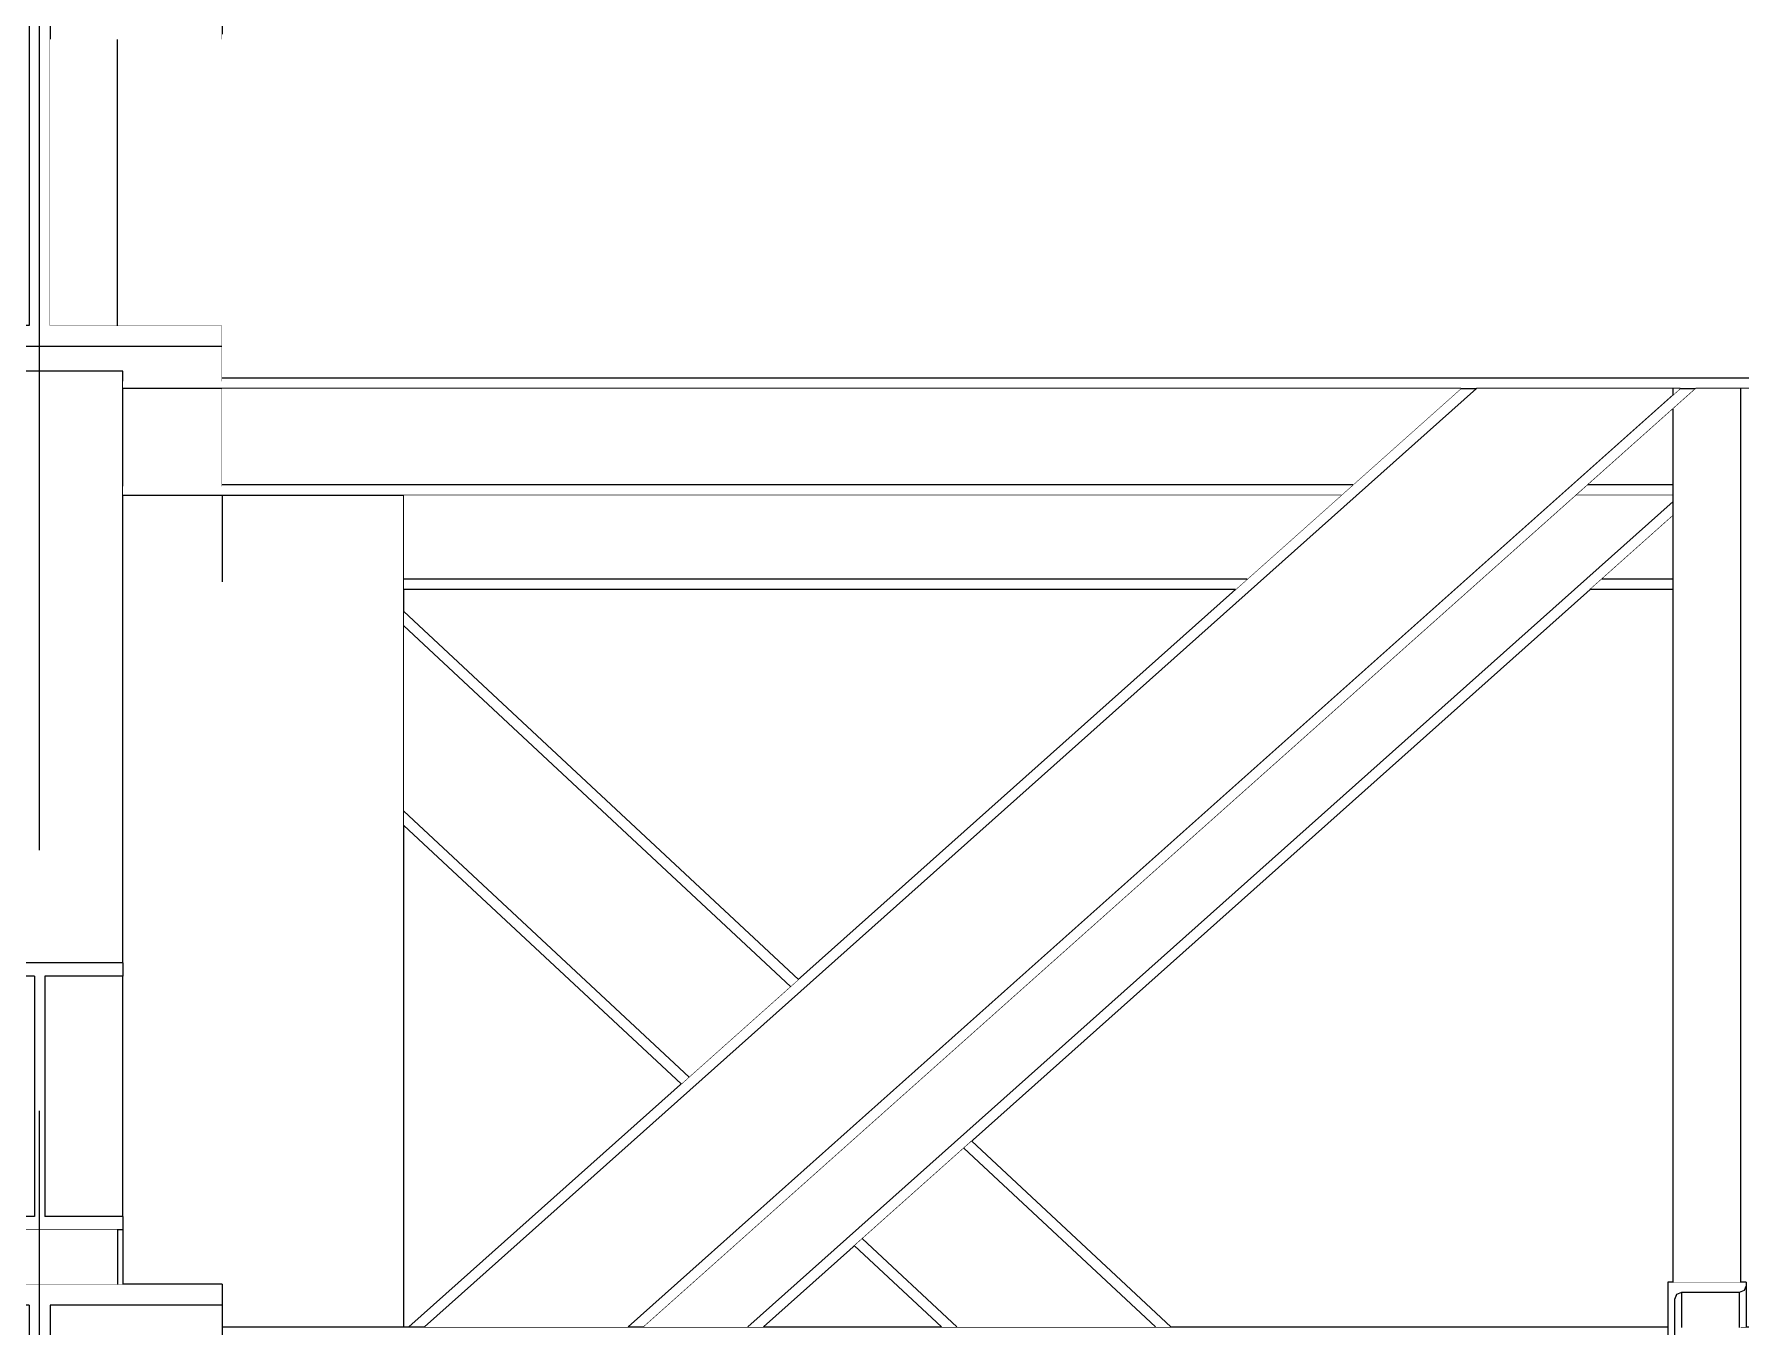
# Model space of a CAD drawing. Extents: x -3080 to 28500, y -1326 to 31609.
# Drawn here: x 15959.5 to 16123.2, y 28435.1 to 28559.1 of the extents above; entities that cross this region are included whole.
import ezdxf
from ezdxf.xclip import XClip

# ---------------------------------------------------------------- set-up
doc = ezdxf.new("R2010")
doc.units = 0
doc.header["$LTSCALE"] = 100
doc.header["$XCLIPFRAME"] = 2
doc.linetypes.add('188K-SM-07-F10-MECH-CR PIPE-Y2257103$0$X-S-FAB_SL ALL$0$COL-CEN-LIN', pattern=[3.25, 2.5, -0.25, 0.25, -0.25])
doc.linetypes.add('188K-SM-07-F10-MECH-CR PIPE-Y2257103$0$X-S-FAB_SL ALL$0$Wipeout_Contour', pattern=[1, 0, -1])
for name, color, linetype in [('0-xref', 8, 'Continuous'), ('188K-SM-07-F10-MECH-CR PIPE-Y2257103$0$X-S-FAB_SL ALL$0$ASP_1', 1, 'Continuous'), ('188K-SM-07-F10-MECH-CR PIPE-Y2257103$0$X-S-FAB_SL ALL$0$CCL', 15, '188K-SM-07-F10-MECH-CR PIPE-Y2257103$0$X-S-FAB_SL ALL$0$COL-CEN-LIN'), ('188K-SM-07-F10-MECH-CR PIPE-Y2257103$0$X-S-FAB_SL ALL$0$Hattch', 7, 'Continuous'), ('188K-SM-07-F10-MECH-CR PIPE-Y2257103$0$X-S-FAB_SL ALL$0$S-COL', 7, 'Continuous'), ('188K-SM-07-F10-MECH-CR PIPE-Y2257103$0$X-S-FAB_SL ALL$0$S-TRUSS', 7, 'Continuous')]:
    doc.layers.add(name, color=color, linetype=linetype)

# ---------------------------------------------------------------- blocks, each defined once
blk = doc.blocks.new('188K-SM-07-F10-MECH-CR PIPE-Y2257103$0$X-S-FAB_SL ALL$0$剖面元素_221_3', base_point=(23061.26, -8263.06))
at = {"color": 254, "linetype": '188K-SM-07-F10-MECH-CR PIPE-Y2257103$0$X-S-FAB_SL ALL$0$Wipeout_Contour', "lineweight": 0, "ltscale": 474171.862937}
blk.add_wipeout([(39029.31, -6128.49), (39029.31, -6129.27), (39029.31, -6154.69), (39038.81, -6154.69), (39038.81, -6158.78), (39056.26, -6158.78), (39056.26, -6079.02), (39038.81, -6079.02), (39038.81, -6087.3), (39029.31, -6087.3), (39029.31, -6122.75), (39029.31, -6123.53)], dxfattribs=at).dxf.layer = '188K-SM-07-F10-MECH-CR PIPE-Y2257103$0$X-S-FAB_SL ALL$0$Hattch'
at = {"layer": '188K-SM-07-F10-MECH-CR PIPE-Y2257103$0$X-S-FAB_SL ALL$0$S-COL', "color": 8, "lineweight": 0}
blk.add_line((39056.26, -6158.78), (39056.26, -6079.02), dxfattribs=at)
blk = doc.blocks.new('188K-SM-07-F10-MECH-CR PIPE-Y2257103$0$X-S-FAB_SL ALL$0$剖面元素_665_3', base_point=(23061.26, -8263.06))
at = {"layer": '188K-SM-07-F10-MECH-CR PIPE-Y2257103$0$X-S-FAB_SL ALL$0$S-TRUSS', "color": 3, "lineweight": 0}
for p, q in [((39038.81, -6029.71), (39003.81, -6029.71)), ((39020.31, -6062.73), (39003.81, -6062.73)), ((39038.81, -6062.73), (39022.31, -6062.73)), ((39038.81, -6154.69), (39003.81, -6154.69)), ((39020.31, -6187.71), (39003.81, -6187.71)), ((39038.81, -6187.71), (39022.31, -6187.71))]:
    blk.add_line(p, q, dxfattribs=at)
at = {"color": 254, "linetype": '188K-SM-07-F10-MECH-CR PIPE-Y2257103$0$X-S-FAB_SL ALL$0$Wipeout_Contour', "lineweight": 0, "ltscale": 157903.456889}
blk.add_wipeout([(39020.31, -6031.71), (39003.81, -6031.71), (39003.81, -6035.28), (39020.31, -6035.28)], dxfattribs=at).dxf.layer = '188K-SM-07-F10-MECH-CR PIPE-Y2257103$0$X-S-FAB_SL ALL$0$Hattch'
at = {"color": 254, "linetype": '188K-SM-07-F10-MECH-CR PIPE-Y2257103$0$X-S-FAB_SL ALL$0$Wipeout_Contour', "lineweight": 0, "ltscale": 157976.58787}
blk.add_wipeout([(39022.31, -6031.71), (39022.31, -6035.28), (39038.81, -6035.28), (39038.81, -6031.71)], dxfattribs=at).dxf.layer = '188K-SM-07-F10-MECH-CR PIPE-Y2257103$0$X-S-FAB_SL ALL$0$Hattch'
at = {"color": 254, "linetype": '188K-SM-07-F10-MECH-CR PIPE-Y2257103$0$X-S-FAB_SL ALL$0$Wipeout_Contour', "lineweight": 0, "ltscale": 157914.136906}
blk.add_wipeout([(39003.81, -6068.78), (39003.81, -6078.15), (39013.31, -6078.15), (39013.31, -6068.78)], dxfattribs=at).dxf.layer = '188K-SM-07-F10-MECH-CR PIPE-Y2257103$0$X-S-FAB_SL ALL$0$Hattch'
at = {"color": 254, "linetype": '188K-SM-07-F10-MECH-CR PIPE-Y2257103$0$X-S-FAB_SL ALL$0$Wipeout_Contour', "lineweight": 0, "ltscale": 157920.108374}
blk.add_wipeout([(39003.81, -6079.02), (39003.81, -6087.3), (39013.31, -6087.3), (39013.31, -6079.02)], dxfattribs=at).dxf.layer = '188K-SM-07-F10-MECH-CR PIPE-Y2257103$0$X-S-FAB_SL ALL$0$Hattch'
at = {"color": 254, "linetype": '188K-SM-07-F10-MECH-CR PIPE-Y2257103$0$X-S-FAB_SL ALL$0$Wipeout_Contour', "lineweight": 0, "ltscale": 158020.891076}
blk.add_wipeout([(39038.81, -6079.02), (39029.31, -6079.02), (39029.31, -6087.3), (39038.81, -6087.3)], dxfattribs=at).dxf.layer = '188K-SM-07-F10-MECH-CR PIPE-Y2257103$0$X-S-FAB_SL ALL$0$Hattch'
at = {"color": 254, "linetype": '188K-SM-07-F10-MECH-CR PIPE-Y2257103$0$X-S-FAB_SL ALL$0$Wipeout_Contour', "lineweight": 0, "ltscale": 157980.637068}
blk.add_wipeout([(39003.81, -6156.69), (39003.81, -6160.26), (39020.31, -6160.26), (39020.31, -6156.69)], dxfattribs=at).dxf.layer = '188K-SM-07-F10-MECH-CR PIPE-Y2257103$0$X-S-FAB_SL ALL$0$Hattch'
at = {"color": 254, "linetype": '188K-SM-07-F10-MECH-CR PIPE-Y2257103$0$X-S-FAB_SL ALL$0$Wipeout_Contour', "lineweight": 0, "ltscale": 158053.73234}
blk.add_wipeout([(39022.31, -6156.69), (39022.31, -6160.26), (39038.81, -6160.26), (39038.81, -6156.69)], dxfattribs=at).dxf.layer = '188K-SM-07-F10-MECH-CR PIPE-Y2257103$0$X-S-FAB_SL ALL$0$Hattch'
at = {"color": 254, "linetype": '188K-SM-07-F10-MECH-CR PIPE-Y2257103$0$X-S-FAB_SL ALL$0$Wipeout_Contour', "lineweight": 0, "ltscale": 158042.192813}
blk.add_wipeout([(39038.81, -6193.78), (39003.81, -6193.78), (39003.81, -6203.12), (39038.81, -6203.12)], dxfattribs=at).dxf.layer = '188K-SM-07-F10-MECH-CR PIPE-Y2257103$0$X-S-FAB_SL ALL$0$Hattch'
at = {"color": 254, "linetype": '188K-SM-07-F10-MECH-CR PIPE-Y2257103$0$X-S-FAB_SL ALL$0$Wipeout_Contour', "lineweight": 0, "ltscale": 158048.282145}
blk.add_wipeout([(39003.81, -6204.02), (39003.81, -6212.28), (39038.81, -6212.28), (39038.81, -6204.02)], dxfattribs=at).dxf.layer = '188K-SM-07-F10-MECH-CR PIPE-Y2257103$0$X-S-FAB_SL ALL$0$Hattch'
at = {"layer": '188K-SM-07-F10-MECH-CR PIPE-Y2257103$0$X-S-FAB_SL ALL$0$S-TRUSS', "color": 3, "lineweight": 0}
for p, q in [((39003.81, -6029.71), (39003.81, -6031.71)), ((39038.81, -6029.71), (39038.81, -6031.71)), ((39020.31, -6031.71), (39003.81, -6031.71)), ((39020.31, -6031.71), (39020.31, -6062.73)), ((39022.31, -6031.71), (39022.31, -6062.73)), ((39038.81, -6031.71), (39022.31, -6031.71)), ((39003.81, -6154.69), (39003.81, -6156.69)), ((39038.81, -6154.69), (39038.81, -6156.69)), ((39020.31, -6156.69), (39003.81, -6156.69)), ((39020.31, -6156.69), (39020.31, -6187.71)), ((39022.31, -6156.69), (39022.31, -6187.71)), ((39038.81, -6156.69), (39022.31, -6156.69))]:
    blk.add_line(p, q, dxfattribs=at)
at = {"layer": '188K-SM-07-F10-MECH-CR PIPE-Y2257103$0$X-S-FAB_SL ALL$0$S-TRUSS', "color": 8, "lineweight": 0}
for p, q in [((39003.81, -6031.71), (39003.81, -6035.28)), ((39038.81, -6031.71), (39038.81, -6035.28)), ((39003.81, -6079.02), (39003.81, -6087.3)), ((39038.81, -6079.02), (39038.81, -6087.3)), ((39003.81, -6156.69), (39003.81, -6160.26)), ((39038.81, -6156.69), (39038.81, -6160.26)), ((39003.81, -6204.02), (39003.81, -6212.28)), ((39038.81, -6204.02), (39038.81, -6212.28))]:
    blk.add_line(p, q, dxfattribs=at)
at = {"color": 254, "linetype": '188K-SM-07-F10-MECH-CR PIPE-Y2257103$0$X-S-FAB_SL ALL$0$Wipeout_Contour', "lineweight": 0, "ltscale": 315921.324171}
blk.add_wipeout([(39003.81, -6064.73), (39003.81, -6068.07), (39013.31, -6068.07), (39013.31, -6067.12), (39029.31, -6067.12), (39029.31, -6068.07), (39038.81, -6068.07), (39038.81, -6064.73)], dxfattribs=at).dxf.layer = '188K-SM-07-F10-MECH-CR PIPE-Y2257103$0$X-S-FAB_SL ALL$0$Hattch'
at = {"color": 254, "linetype": '188K-SM-07-F10-MECH-CR PIPE-Y2257103$0$X-S-FAB_SL ALL$0$Wipeout_Contour', "lineweight": 0, "ltscale": 158037.754687}
blk.add_wipeout([(39038.81, -6189.71), (39003.81, -6189.71), (39003.81, -6193.05), (39038.81, -6193.05)], dxfattribs=at).dxf.layer = '188K-SM-07-F10-MECH-CR PIPE-Y2257103$0$X-S-FAB_SL ALL$0$Hattch'
at = {"layer": '188K-SM-07-F10-MECH-CR PIPE-Y2257103$0$X-S-FAB_SL ALL$0$S-TRUSS', "color": 3, "lineweight": 0}
for p, q in [((39003.81, -6062.73), (39003.81, -6064.73)), ((39038.81, -6062.73), (39038.81, -6064.73)), ((39038.81, -6064.73), (39003.81, -6064.73)), ((39003.81, -6187.71), (39003.81, -6189.71)), ((39038.81, -6187.71), (39038.81, -6189.71)), ((39038.81, -6189.71), (39003.81, -6189.71))]:
    blk.add_line(p, q, dxfattribs=at)
at = {"layer": '188K-SM-07-F10-MECH-CR PIPE-Y2257103$0$X-S-FAB_SL ALL$0$S-TRUSS', "color": 8, "lineweight": 0}
for p, q in [((39003.81, -6064.73), (39003.81, -6068.07)), ((39003.81, -6068.78), (39003.81, -6078.15)), ((39003.81, -6189.71), (39003.81, -6193.05)), ((39038.81, -6189.71), (39038.81, -6193.05)), ((39003.81, -6193.78), (39003.81, -6203.12)), ((39038.81, -6193.78), (39038.81, -6203.12))]:
    blk.add_line(p, q, dxfattribs=at)
at = {"color": 254, "linetype": '188K-SM-07-F10-MECH-CR PIPE-Y2257103$0$X-S-FAB_SL ALL$0$Wipeout_Contour', "lineweight": 0, "ltscale": 158014.923413}
blk.add_wipeout([(39038.81, -6068.78), (39029.31, -6068.78), (39029.31, -6078.15), (39038.81, -6078.15)], dxfattribs=at).dxf.layer = '188K-SM-07-F10-MECH-CR PIPE-Y2257103$0$X-S-FAB_SL ALL$0$Hattch'
at = {"layer": '188K-SM-07-F10-MECH-CR PIPE-Y2257103$0$X-S-FAB_SL ALL$0$S-TRUSS', "color": 8, "lineweight": 0}
for p, q in [((39038.81, -6064.73), (39038.81, -6068.07)), ((39038.81, -6068.78), (39038.81, -6078.15))]:
    blk.add_line(p, q, dxfattribs=at)
blk = doc.blocks.new('188K-SM-07-F10-MECH-CR PIPE-Y2257103$0$X-S-FAB_SL ALL$0$剖面元素_666_3', base_point=(23061.26, -8263.06))
at = {"color": 254, "linetype": '188K-SM-07-F10-MECH-CR PIPE-Y2257103$0$X-S-FAB_SL ALL$0$Wipeout_Contour', "lineweight": 0, "ltscale": 157989.326864}
blk.add_wipeout([(39029.31, -6103.41), (39013.31, -6103.41), (39013.31, -6123.86), (39029.31, -6123.86)], dxfattribs=at).dxf.layer = '188K-SM-07-F10-MECH-CR PIPE-Y2257103$0$X-S-FAB_SL ALL$0$Hattch'
at = {"color": 254, "linetype": '188K-SM-07-F10-MECH-CR PIPE-Y2257103$0$X-S-FAB_SL ALL$0$Wipeout_Contour', "lineweight": 0, "ltscale": 157986.817821}
blk.add_wipeout([(39013.31, -6148.18), (39020.81, -6148.18), (39020.81, -6125.14), (39013.31, -6125.14)], dxfattribs=at).dxf.layer = '188K-SM-07-F10-MECH-CR PIPE-Y2257103$0$X-S-FAB_SL ALL$0$Hattch'
at = {"color": 254, "linetype": '188K-SM-07-F10-MECH-CR PIPE-Y2257103$0$X-S-FAB_SL ALL$0$Wipeout_Contour', "lineweight": 0, "ltscale": 158020.405015}
blk.add_wipeout([(39021.81, -6148.18), (39029.31, -6148.18), (39029.31, -6125.14), (39021.81, -6125.14)], dxfattribs=at).dxf.layer = '188K-SM-07-F10-MECH-CR PIPE-Y2257103$0$X-S-FAB_SL ALL$0$Hattch'
at = {"color": 254, "linetype": '188K-SM-07-F10-MECH-CR PIPE-Y2257103$0$X-S-FAB_SL ALL$0$Wipeout_Contour', "lineweight": 0, "ltscale": 157982.573601}
blk.add_wipeout([(39013.31, -6149.46), (39013.31, -6154.69), (39013.81, -6154.69), (39013.81, -6149.46)], dxfattribs=at).dxf.layer = '188K-SM-07-F10-MECH-CR PIPE-Y2257103$0$X-S-FAB_SL ALL$0$Hattch'
at = {"color": 254, "linetype": '188K-SM-07-F10-MECH-CR PIPE-Y2257103$0$X-S-FAB_SL ALL$0$Wipeout_Contour', "lineweight": 0, "ltscale": 158043.817123}
blk.add_wipeout([(39029.31, -6149.46), (39028.81, -6149.46), (39028.81, -6154.69), (39029.31, -6154.69)], dxfattribs=at).dxf.layer = '188K-SM-07-F10-MECH-CR PIPE-Y2257103$0$X-S-FAB_SL ALL$0$Hattch'
at = {"layer": '188K-SM-07-F10-MECH-CR PIPE-Y2257103$0$X-S-FAB_SL ALL$0$S-TRUSS', "color": 3, "lineweight": 0}
for p, q in [((39013.31, -6123.86), (39013.31, -6125.14)), ((39029.31, -6123.86), (39013.31, -6123.86)), ((39029.31, -6123.86), (39029.31, -6125.14)), ((39020.81, -6125.14), (39013.31, -6125.14)), ((39020.81, -6125.14), (39020.81, -6148.18)), ((39021.81, -6125.14), (39021.81, -6148.18)), ((39029.31, -6125.14), (39021.81, -6125.14)), ((39013.31, -6148.18), (39013.31, -6149.46)), ((39020.81, -6148.18), (39013.31, -6148.18)), ((39029.31, -6149.46), (39013.31, -6149.46)), ((39029.31, -6148.18), (39021.81, -6148.18)), ((39029.31, -6148.18), (39029.31, -6149.46))]:
    blk.add_line(p, q, dxfattribs=at)
at = {"layer": '188K-SM-07-F10-MECH-CR PIPE-Y2257103$0$X-S-FAB_SL ALL$0$S-TRUSS', "color": 8, "lineweight": 0}
for p, q in [((39013.31, -6148.18), (39013.31, -6125.14)), ((39029.31, -6148.18), (39029.31, -6125.14)), ((39013.31, -6149.46), (39013.31, -6154.69)), ((39029.31, -6149.46), (39029.31, -6154.69))]:
    blk.add_line(p, q, dxfattribs=at)
at = {"color": 254, "linetype": '188K-SM-07-F10-MECH-CR PIPE-Y2257103$0$X-S-FAB_SL ALL$0$Wipeout_Contour', "lineweight": 0, "ltscale": 157971.810877}
blk.add_wipeout([(39013.31, -6103.41), (39029.31, -6103.41), (39029.31, -6067.12), (39013.31, -6067.12)], dxfattribs=at).dxf.layer = '188K-SM-07-F10-MECH-CR PIPE-Y2257103$0$X-S-FAB_SL ALL$0$Hattch'
at = {"layer": '188K-SM-07-F10-MECH-CR PIPE-Y2257103$0$X-S-FAB_SL ALL$0$S-TRUSS', "color": 8, "lineweight": 0}
for p, q in [((39029.31, -6067.12), (39013.31, -6067.12)), ((39013.31, -6103.41), (39013.31, -6067.12)), ((39029.31, -6103.41), (39029.31, -6067.12)), ((39013.31, -6123.86), (39013.31, -6103.41)), ((39029.31, -6123.86), (39029.31, -6103.41))]:
    blk.add_line(p, q, dxfattribs=at)
blk = doc.blocks.new('188K-SM-07-F10-MECH-CR PIPE-Y2257103$0$X-S-FAB_SL ALL$0$剖面元素_739_3', base_point=(23061.26, -8263.06))
at = {"layer": '188K-SM-07-F10-MECH-CR PIPE-Y2257103$0$X-S-FAB_SL ALL$0$S-TRUSS', "color": 8, "lineweight": 0}
for p, q in [((39038.81, -6158.78), (39056.74, -6158.78)), ((39058.24, -6158.78), (39077.77, -6158.78)), ((39079.27, -6158.78), (39177.51, -6158.78)), ((39184.51, -6158.78), (39697.51, -6158.78))]:
    blk.add_line(p, q, dxfattribs=at)
at = {"color": 254, "linetype": '188K-SM-07-F10-MECH-CR PIPE-Y2257103$0$X-S-FAB_SL ALL$0$Wipeout_Contour', "lineweight": 0, "ltscale": 957677.226471}
blk.add_wipeout([(39028.76, -6035.28), (39028.76, -6062.73), (39038.81, -6062.73), (39038.81, -6067.78), (39843.76, -6067.78), (39843.76, -6062.73), (39860.26, -6062.73), (39860.26, -6035.28), (39843.76, -6035.28), (39843.76, -6034.78), (39441.51, -6034.78), (39441.51, -6053.35), (39441.6, -6053.56), (39441.81, -6053.65), (39447.46, -6053.65), (39447.46, -6058.04), (39435.06, -6058.04), (39435.06, -6053.65), (39440.71, -6053.65), (39440.93, -6053.56), (39441.01, -6053.35), (39441.01, -6034.78), (39038.81, -6034.78), (39038.81, -6035.28)], dxfattribs=at).dxf.layer = '188K-SM-07-F10-MECH-CR PIPE-Y2257103$0$X-S-FAB_SL ALL$0$Hattch'
at = {"color": 254, "linetype": '188K-SM-07-F10-MECH-CR PIPE-Y2257103$0$X-S-FAB_SL ALL$0$Wipeout_Contour', "lineweight": 0, "ltscale": 319243.142209}
blk.add_wipeout([(39029.31, -6068.07), (39029.31, -6068.78), (39853.26, -6068.78), (39853.26, -6068.07), (39843.76, -6068.07), (39843.76, -6067.78), (39038.81, -6067.78), (39038.81, -6068.07)], dxfattribs=at).dxf.layer = '188K-SM-07-F10-MECH-CR PIPE-Y2257103$0$X-S-FAB_SL ALL$0$Hattch'
at = {"layer": '188K-SM-07-F10-MECH-CR PIPE-Y2257103$0$X-S-FAB_SL ALL$0$S-TRUSS', "color": 8, "lineweight": 0}
for p, q in [((39157.65, -6068.78), (39029.31, -6068.78)), ((39843.76, -6067.78), (39038.81, -6067.78)), ((39178.68, -6068.78), (39159.15, -6068.78)), ((39717.34, -6068.78), (39180.19, -6068.78))]:
    blk.add_line(p, q, dxfattribs=at)
blk = doc.blocks.new('188K-SM-07-F10-MECH-CR PIPE-Y2257103$0$X-S-FAB_SL ALL$0$剖面元素_741_3', base_point=(23061.26, -8263.06))
at = {"color": 254, "linetype": '188K-SM-07-F10-MECH-CR PIPE-Y2257103$0$X-S-FAB_SL ALL$0$Wipeout_Contour', "lineweight": 0, "ltscale": 158331.927634}
blk.add_wipeout([(39157.65, -6068.78), (39056.74, -6158.78), (39058.24, -6158.78), (39159.15, -6068.78)], dxfattribs=at).dxf.layer = '188K-SM-07-F10-MECH-CR PIPE-Y2257103$0$X-S-FAB_SL ALL$0$Hattch'
at = {"color": 254, "linetype": '188K-SM-07-F10-MECH-CR PIPE-Y2257103$0$X-S-FAB_SL ALL$0$Wipeout_Contour', "lineweight": 0, "ltscale": 158415.052085}
blk.add_wipeout([(39178.68, -6068.78), (39077.77, -6158.78), (39079.27, -6158.78), (39180.19, -6068.78)], dxfattribs=at).dxf.layer = '188K-SM-07-F10-MECH-CR PIPE-Y2257103$0$X-S-FAB_SL ALL$0$Hattch'
at = {"color": 254, "linetype": '188K-SM-07-F10-MECH-CR PIPE-Y2257103$0$X-S-FAB_SL ALL$0$Wipeout_Contour', "lineweight": 0, "ltscale": 198017.607161}
blk.add_wipeout([(39058.24, -6158.78), (39077.77, -6158.78), (39178.01, -6069.38), (39178.01, -6068.78), (39159.15, -6068.78)], dxfattribs=at).dxf.layer = '188K-SM-07-F10-MECH-CR PIPE-Y2257103$0$X-S-FAB_SL ALL$0$Hattch'
at = {"layer": '188K-SM-07-F10-MECH-CR PIPE-Y2257103$0$X-S-FAB_SL ALL$0$S-TRUSS', "color": 8, "lineweight": 0}
for p, q in [((39056.74, -6158.78), (39157.65, -6068.78)), ((39058.24, -6158.78), (39159.15, -6068.78)), ((39077.77, -6158.78), (39178.68, -6068.78)), ((39079.27, -6158.78), (39180.19, -6068.78)), ((39157.65, -6068.78), (39159.15, -6068.78)), ((39178.68, -6068.78), (39180.19, -6068.78)), ((39056.74, -6158.78), (39058.24, -6158.78)), ((39077.77, -6158.78), (39079.27, -6158.78))]:
    blk.add_line(p, q, dxfattribs=at)
blk = doc.blocks.new('188K-SM-07-F10-MECH-CR PIPE-Y2257103$0$X-S-FAB_SL ALL$0$剖面元素_742_3', base_point=(23061.26, -8263.06))
at = {"color": 254, "linetype": '188K-SM-07-F10-MECH-CR PIPE-Y2257103$0$X-S-FAB_SL ALL$0$Wipeout_Contour', "lineweight": 0, "ltscale": 158258.373877}
blk.add_wipeout([(39038.81, -6068.78), (39038.81, -6078.02), (39147.29, -6078.02), (39157.65, -6068.78)], dxfattribs=at).dxf.layer = '188K-SM-07-F10-MECH-CR PIPE-Y2257103$0$X-S-FAB_SL ALL$0$Hattch'
at = {"color": 254, "linetype": '188K-SM-07-F10-MECH-CR PIPE-Y2257103$0$X-S-FAB_SL ALL$0$Wipeout_Contour', "lineweight": 0, "ltscale": 159624.612463}
blk.add_wipeout([(39184.51, -6068.78), (39184.51, -6078.02), (39698.01, -6078.02), (39698.01, -6068.78)], dxfattribs=at).dxf.layer = '188K-SM-07-F10-MECH-CR PIPE-Y2257103$0$X-S-FAB_SL ALL$0$Hattch'
at = {"color": 254, "linetype": '188K-SM-07-F10-MECH-CR PIPE-Y2257103$0$X-S-FAB_SL ALL$0$Wipeout_Contour', "lineweight": 0, "ltscale": 118930.407734}
blk.add_wipeout([(39178.01, -6070.72), (39169.83, -6078.02), (39178.01, -6078.02)], dxfattribs=at).dxf.layer = '188K-SM-07-F10-MECH-CR PIPE-Y2257103$0$X-S-FAB_SL ALL$0$Hattch'
at = {"color": 254, "linetype": '188K-SM-07-F10-MECH-CR PIPE-Y2257103$0$X-S-FAB_SL ALL$0$Wipeout_Contour', "lineweight": 0, "ltscale": 237250.324734}
blk.add_wipeout([(39029.31, -6079.02), (39146.17, -6079.02), (39147.29, -6078.02), (39038.81, -6078.02), (39038.81, -6078.15), (39029.31, -6078.15)], dxfattribs=at).dxf.layer = '188K-SM-07-F10-MECH-CR PIPE-Y2257103$0$X-S-FAB_SL ALL$0$Hattch'
at = {"color": 254, "linetype": '188K-SM-07-F10-MECH-CR PIPE-Y2257103$0$X-S-FAB_SL ALL$0$Wipeout_Contour', "lineweight": 0, "ltscale": 158569.611557}
blk.add_wipeout([(39168.71, -6079.02), (39178.01, -6079.02), (39178.01, -6078.02), (39169.83, -6078.02)], dxfattribs=at).dxf.layer = '188K-SM-07-F10-MECH-CR PIPE-Y2257103$0$X-S-FAB_SL ALL$0$Hattch'
at = {"color": 254, "linetype": '188K-SM-07-F10-MECH-CR PIPE-Y2257103$0$X-S-FAB_SL ALL$0$Wipeout_Contour', "lineweight": 0, "ltscale": 159627.729374}
blk.add_wipeout([(39698.01, -6078.02), (39184.51, -6078.02), (39184.51, -6079.02), (39698.01, -6079.02)], dxfattribs=at).dxf.layer = '188K-SM-07-F10-MECH-CR PIPE-Y2257103$0$X-S-FAB_SL ALL$0$Hattch'
at = {"layer": '188K-SM-07-F10-MECH-CR PIPE-Y2257103$0$X-S-FAB_SL ALL$0$S-TRUSS', "color": 8, "lineweight": 0}
for p, q in [((39146.17, -6079.02), (39029.31, -6079.02)), ((39147.29, -6078.02), (39038.81, -6078.02)), ((39178.01, -6079.02), (39168.71, -6079.02)), ((39178.01, -6078.02), (39169.83, -6078.02))]:
    blk.add_line(p, q, dxfattribs=at)
blk = doc.blocks.new('188K-SM-07-F10-MECH-CR PIPE-Y2257103$0$X-S-FAB_SL ALL$0$剖面元素_744_3', base_point=(23061.26, -8263.06))
at = {"color": 254, "linetype": '188K-SM-07-F10-MECH-CR PIPE-Y2257103$0$X-S-FAB_SL ALL$0$Wipeout_Contour', "lineweight": 0, "ltscale": 158438.436198}
blk.add_wipeout([(39178.01, -6079.62), (39089.25, -6158.78), (39090.75, -6158.78), (39178.01, -6080.96)], dxfattribs=at).dxf.layer = '188K-SM-07-F10-MECH-CR PIPE-Y2257103$0$X-S-FAB_SL ALL$0$Hattch'
at = {"color": 254, "linetype": '188K-SM-07-F10-MECH-CR PIPE-Y2257103$0$X-S-FAB_SL ALL$0$Wipeout_Contour', "lineweight": 0, "ltscale": 198063.87}
blk.add_wipeout([(39168.71, -6079.02), (39079.27, -6158.78), (39089.25, -6158.78), (39178.01, -6079.62), (39178.01, -6079.02)], dxfattribs=at).dxf.layer = '188K-SM-07-F10-MECH-CR PIPE-Y2257103$0$X-S-FAB_SL ALL$0$Hattch'
at = {"layer": '188K-SM-07-F10-MECH-CR PIPE-Y2257103$0$X-S-FAB_SL ALL$0$S-TRUSS', "color": 8, "lineweight": 0}
for p, q in [((39089.25, -6158.78), (39178.01, -6079.62)), ((39090.75, -6158.78), (39178.01, -6080.96))]:
    blk.add_line(p, q, dxfattribs=at)
blk = doc.blocks.new('188K-SM-07-F10-MECH-CR PIPE-Y2257103$0$X-S-FAB_SL ALL$0$剖面元素_745_3', base_point=(23061.26, -8263.06))
at = {"color": 254, "linetype": '188K-SM-07-F10-MECH-CR PIPE-Y2257103$0$X-S-FAB_SL ALL$0$Wipeout_Contour', "lineweight": 0, "ltscale": 157966.232014}
blk.add_wipeout([(39022.31, -6035.28), (39022.31, -6062.73), (39028.76, -6062.73), (39028.76, -6035.28)], dxfattribs=at).dxf.layer = '188K-SM-07-F10-MECH-CR PIPE-Y2257103$0$X-S-FAB_SL ALL$0$Hattch'
at = {"layer": '188K-SM-07-F10-MECH-CR PIPE-Y2257103$0$X-S-FAB_SL ALL$0$S-TRUSS', "color": 8, "lineweight": 0}
blk.add_line((39028.76, -6035.28), (39028.76, -6062.73), dxfattribs=at)
blk = doc.blocks.new('188K-SM-07-F10-MECH-CR PIPE-Y2257103$0$X-S-FAB_SL ALL$0$剖面元素_1505_3', base_point=(23061.26, -8263.06))
at = {"color": 254, "linetype": '188K-SM-07-F10-MECH-CR PIPE-Y2257103$0$X-S-FAB_SL ALL$0$Wipeout_Contour', "lineweight": 0, "ltscale": 158637.867649}
blk.add_wipeout([(39178.35, -6155.68), (39178.35, -6159.03), (39178.81, -6158.84), (39178.81, -6155.49)], dxfattribs=at).dxf.layer = '188K-SM-07-F10-MECH-CR PIPE-Y2257103$0$X-S-FAB_SL ALL$0$Hattch'
at = {"color": 254, "linetype": '188K-SM-07-F10-MECH-CR PIPE-Y2257103$0$X-S-FAB_SL ALL$0$Wipeout_Contour', "lineweight": 0, "ltscale": 158662.708892}
blk.add_wipeout([(39184.82, -6155.3), (39184.82, -6158.78), (39185.01, -6158.78), (39185.01, -6154.84)], dxfattribs=at).dxf.layer = '188K-SM-07-F10-MECH-CR PIPE-Y2257103$0$X-S-FAB_SL ALL$0$Hattch'
at = {"color": 254, "linetype": '188K-SM-07-F10-MECH-CR PIPE-Y2257103$0$X-S-FAB_SL ALL$0$Wipeout_Contour', "lineweight": 0, "ltscale": 158657.179289}
blk.add_wipeout([(39177.51, -6169.5), (39177.51, -6173.08), (39185.01, -6173.08), (39185.01, -6169.5)], dxfattribs=at).dxf.layer = '188K-SM-07-F10-MECH-CR PIPE-Y2257103$0$X-S-FAB_SL ALL$0$Hattch'
at = {"layer": '188K-SM-07-F10-MECH-CR PIPE-Y2257103$0$X-S-FAB_SL ALL$0$S-TRUSS', "color": 8, "lineweight": 0}
for p, q in [((39177.51, -6169.5), (39177.51, -6173.08)), ((39185.01, -6169.5), (39185.01, -6173.08))]:
    blk.add_line(p, q, dxfattribs=at)
at = {"layer": '188K-SM-07-F10-MECH-CR PIPE-Y2257103$0$X-S-FAB_SL ALL$0$S-TRUSS', "color": 2, "lineweight": 0}
blk.add_line((39185.01, -6169.5), (39177.51, -6169.5), dxfattribs=at)
at = {"layer": '188K-SM-07-F10-MECH-CR PIPE-Y2257103$0$X-S-FAB_SL ALL$0$S-TRUSS', "color": 2, "lineweight": 0, "flags": 128}
for points in [[(39178.35, -6168.31), (39178.81, -6168.5), (39184.36, -6168.5), (39184.82, -6168.69)], [(39184.82, -6168.69), (39185.01, -6169.15), (39185.01, -6169.5)]]:
    blk.add_lwpolyline(points, dxfattribs=at)
at = {"color": 254, "linetype": '188K-SM-07-F10-MECH-CR PIPE-Y2257103$0$X-S-FAB_SL ALL$0$Wipeout_Contour', "lineweight": 0, "ltscale": 158636.785363}
blk.add_wipeout([(39178.35, -6155.68), (39178.16, -6156.14), (39178.16, -6159.49), (39178.35, -6159.03)], dxfattribs=at).dxf.layer = '188K-SM-07-F10-MECH-CR PIPE-Y2257103$0$X-S-FAB_SL ALL$0$Hattch'
at = {"color": 254, "linetype": '188K-SM-07-F10-MECH-CR PIPE-Y2257103$0$X-S-FAB_SL ALL$0$Wipeout_Contour', "lineweight": 0, "ltscale": 198327.3362}
blk.add_wipeout([(39184.82, -6155.3), (39184.36, -6155.49), (39184.36, -6158.84), (39184.51, -6158.78), (39184.82, -6158.78)], dxfattribs=at).dxf.layer = '188K-SM-07-F10-MECH-CR PIPE-Y2257103$0$X-S-FAB_SL ALL$0$Hattch'
at = {"layer": '188K-SM-07-F10-MECH-CR PIPE-Y2257103$0$X-S-FAB_SL ALL$0$S-TRUSS', "color": 2, "lineweight": 0}
for p, q in [((39177.51, -6154.49), (39177.51, -6169.5)), ((39185.01, -6154.49), (39177.51, -6154.49))]:
    blk.add_line(p, q, dxfattribs=at)
at = {"color": 254, "linetype": '188K-SM-07-F10-MECH-CR PIPE-Y2257103$0$X-S-FAB_SL ALL$0$Wipeout_Contour', "lineweight": 0, "ltscale": 158649.682049}
blk.add_wipeout([(39178.81, -6155.49), (39178.81, -6158.84), (39184.36, -6158.84), (39184.36, -6155.49)], dxfattribs=at).dxf.layer = '188K-SM-07-F10-MECH-CR PIPE-Y2257103$0$X-S-FAB_SL ALL$0$Hattch'
at = {"layer": '188K-SM-07-F10-MECH-CR PIPE-Y2257103$0$X-S-FAB_SL ALL$0$S-TRUSS', "color": 8, "lineweight": 0}
for p, q in [((39178.81, -6155.49), (39178.81, -6158.84)), ((39184.36, -6155.49), (39184.36, -6158.84)), ((39185.01, -6154.84), (39185.01, -6158.78))]:
    blk.add_line(p, q, dxfattribs=at)
at = {"layer": '188K-SM-07-F10-MECH-CR PIPE-Y2257103$0$X-S-FAB_SL ALL$0$S-TRUSS', "color": 2, "lineweight": 0, "flags": 128}
for points in [[(39185.01, -6154.49), (39185.01, -6154.84), (39184.82, -6155.3)], [(39178.35, -6155.68), (39178.16, -6156.14), (39178.16, -6167.85), (39178.35, -6168.31)], [(39184.82, -6155.3), (39184.36, -6155.49), (39178.81, -6155.49), (39178.35, -6155.68)]]:
    blk.add_lwpolyline(points, dxfattribs=at)
blk = doc.blocks.new('188K-SM-07-F10-MECH-CR PIPE-Y2257103$0$X-S-FAB_SL ALL$0$剖面元素_1684_3', base_point=(23061.26, -8263.06))
at = {"color": 254, "linetype": '188K-SM-07-F10-MECH-CR PIPE-Y2257103$0$X-S-FAB_SL ALL$0$Wipeout_Contour', "lineweight": 0, "ltscale": 158198.22979}
blk.add_wipeout([(39056.26, -6091.52), (39093.35, -6126.12), (39094.1, -6125.46), (39056.26, -6090.16)], dxfattribs=at).dxf.layer = '188K-SM-07-F10-MECH-CR PIPE-Y2257103$0$X-S-FAB_SL ALL$0$Hattch'
at = {"color": 254, "linetype": '188K-SM-07-F10-MECH-CR PIPE-Y2257103$0$X-S-FAB_SL ALL$0$Wipeout_Contour', "lineweight": 0, "ltscale": 158400.840275}
blk.add_wipeout([(39109.98, -6141.63), (39128.36, -6158.78), (39129.83, -6158.78), (39110.73, -6140.97)], dxfattribs=at).dxf.layer = '188K-SM-07-F10-MECH-CR PIPE-Y2257103$0$X-S-FAB_SL ALL$0$Hattch'
at = {"color": 254, "linetype": '188K-SM-07-F10-MECH-CR PIPE-Y2257103$0$X-S-FAB_SL ALL$0$Wipeout_Contour', "lineweight": 0, "ltscale": 158192.53778}
blk.add_wipeout([(39056.26, -6109.3), (39083.61, -6134.81), (39093.35, -6126.12), (39056.26, -6091.52)], dxfattribs=at).dxf.layer = '188K-SM-07-F10-MECH-CR PIPE-Y2257103$0$X-S-FAB_SL ALL$0$Hattch'
at = {"color": 254, "linetype": '188K-SM-07-F10-MECH-CR PIPE-Y2257103$0$X-S-FAB_SL ALL$0$Wipeout_Contour', "lineweight": 0, "ltscale": 158372.018422}
blk.add_wipeout([(39100.24, -6150.32), (39109.3, -6158.78), (39128.36, -6158.78), (39109.98, -6141.63)], dxfattribs=at).dxf.layer = '188K-SM-07-F10-MECH-CR PIPE-Y2257103$0$X-S-FAB_SL ALL$0$Hattch'
at = {"layer": '188K-SM-07-F10-MECH-CR PIPE-Y2257103$0$X-S-FAB_SL ALL$0$S-TRUSS', "color": 8, "lineweight": 0}
blk.add_line((39129.83, -6158.78), (39110.73, -6140.97), dxfattribs=at)
at = {"color": 254, "linetype": '188K-SM-07-F10-MECH-CR PIPE-Y2257103$0$X-S-FAB_SL ALL$0$Wipeout_Contour', "lineweight": 0, "ltscale": 158186.316275}
blk.add_wipeout([(39083.61, -6134.81), (39056.26, -6109.3), (39056.26, -6110.67), (39082.86, -6135.48)], dxfattribs=at).dxf.layer = '188K-SM-07-F10-MECH-CR PIPE-Y2257103$0$X-S-FAB_SL ALL$0$Hattch'
at = {"color": 254, "linetype": '188K-SM-07-F10-MECH-CR PIPE-Y2257103$0$X-S-FAB_SL ALL$0$Wipeout_Contour', "lineweight": 0, "ltscale": 158342.510714}
blk.add_wipeout([(39099.49, -6150.99), (39107.84, -6158.78), (39109.3, -6158.78), (39100.24, -6150.32)], dxfattribs=at).dxf.layer = '188K-SM-07-F10-MECH-CR PIPE-Y2257103$0$X-S-FAB_SL ALL$0$Hattch'
at = {"layer": '188K-SM-07-F10-MECH-CR PIPE-Y2257103$0$X-S-FAB_SL ALL$0$S-TRUSS', "color": 8, "lineweight": 0}
for p, q in [((39094.1, -6125.46), (39056.26, -6090.16)), ((39093.35, -6126.12), (39056.26, -6091.52)), ((39083.61, -6134.81), (39056.26, -6109.3)), ((39082.86, -6135.48), (39056.26, -6110.67)), ((39128.36, -6158.78), (39109.98, -6141.63)), ((39107.84, -6158.78), (39099.49, -6150.99)), ((39109.3, -6158.78), (39100.24, -6150.32))]:
    blk.add_line(p, q, dxfattribs=at)
blk = doc.blocks.new('188K-SM-07-F10-MECH-CR PIPE-Y2257103$0$X-S-FAB_SL ALL$0$剖面元素_1685_3', base_point=(23061.26, -8263.06))
at = {"color": 254, "linetype": '188K-SM-07-F10-MECH-CR PIPE-Y2257103$0$X-S-FAB_SL ALL$0$Wipeout_Contour', "lineweight": 0, "ltscale": 158277.439525}
blk.add_wipeout([(39146.17, -6079.02), (39056.26, -6079.02), (39056.26, -6087.06), (39137.15, -6087.06)], dxfattribs=at).dxf.layer = '188K-SM-07-F10-MECH-CR PIPE-Y2257103$0$X-S-FAB_SL ALL$0$Hattch'
at = {"color": 254, "linetype": '188K-SM-07-F10-MECH-CR PIPE-Y2257103$0$X-S-FAB_SL ALL$0$Wipeout_Contour', "lineweight": 0, "ltscale": 118936.075836}
blk.add_wipeout([(39178.01, -6080.96), (39171.17, -6087.06), (39178.01, -6087.06)], dxfattribs=at).dxf.layer = '188K-SM-07-F10-MECH-CR PIPE-Y2257103$0$X-S-FAB_SL ALL$0$Hattch'
at = {"color": 254, "linetype": '188K-SM-07-F10-MECH-CR PIPE-Y2257103$0$X-S-FAB_SL ALL$0$Wipeout_Contour', "lineweight": 0, "ltscale": 158270.114563}
blk.add_wipeout([(39056.26, -6087.06), (39056.26, -6088.06), (39136.03, -6088.06), (39137.15, -6087.06)], dxfattribs=at).dxf.layer = '188K-SM-07-F10-MECH-CR PIPE-Y2257103$0$X-S-FAB_SL ALL$0$Hattch'
at = {"color": 254, "linetype": '188K-SM-07-F10-MECH-CR PIPE-Y2257103$0$X-S-FAB_SL ALL$0$Wipeout_Contour', "lineweight": 0, "ltscale": 158577.789728}
blk.add_wipeout([(39171.17, -6087.06), (39170.04, -6088.06), (39178.01, -6088.06), (39178.01, -6087.06)], dxfattribs=at).dxf.layer = '188K-SM-07-F10-MECH-CR PIPE-Y2257103$0$X-S-FAB_SL ALL$0$Hattch'
at = {"layer": '188K-SM-07-F10-MECH-CR PIPE-Y2257103$0$X-S-FAB_SL ALL$0$S-TRUSS', "color": 8, "lineweight": 0}
for p, q in [((39137.15, -6087.06), (39056.26, -6087.06)), ((39178.01, -6087.06), (39171.17, -6087.06)), ((39136.03, -6088.06), (39056.26, -6088.06)), ((39178.01, -6088.06), (39170.04, -6088.06))]:
    blk.add_line(p, q, dxfattribs=at)
blk = doc.blocks.new('188K-SM-07-F10-MECH-CR PIPE-Y2257103$0$X-S-FAB_SL ALL$0$剖面元素_1968_3', base_point=(23061.26, -8263.06))
at = {"color": 254, "linetype": '188K-SM-07-F10-MECH-CR PIPE-Y2257103$0$X-S-FAB_SL ALL$0$Wipeout_Contour', "lineweight": 0, "ltscale": 198268.114521}
blk.add_wipeout([(39178.01, -6154.49), (39184.51, -6154.49), (39184.51, -6068.78), (39180.19, -6068.78), (39178.01, -6070.72)], dxfattribs=at).dxf.layer = '188K-SM-07-F10-MECH-CR PIPE-Y2257103$0$X-S-FAB_SL ALL$0$Hattch'
at = {"layer": '188K-SM-07-F10-MECH-CR PIPE-Y2257103$0$X-S-FAB_SL ALL$0$S-TRUSS', "color": 8, "lineweight": 0}
for p, q in [((39184.51, -6154.49), (39184.51, -6068.78)), ((39178.01, -6154.49), (39178.01, -6070.72))]:
    blk.add_line(p, q, dxfattribs=at)
at = {"color": 254, "linetype": '188K-SM-07-F10-MECH-CR PIPE-Y2257103$0$X-S-FAB_SL ALL$0$Wipeout_Contour', "lineweight": 0, "ltscale": 118936.958875}
blk.add_wipeout([(39178.01, -6069.38), (39178.68, -6068.78), (39178.01, -6068.78)], dxfattribs=at).dxf.layer = '188K-SM-07-F10-MECH-CR PIPE-Y2257103$0$X-S-FAB_SL ALL$0$Hattch'
at = {"layer": '188K-SM-07-F10-MECH-CR PIPE-Y2257103$0$X-S-FAB_SL ALL$0$S-TRUSS', "color": 8, "lineweight": 0}
blk.add_line((39178.01, -6069.38), (39178.01, -6068.78), dxfattribs=at)
blk = doc.blocks.new('188K-SM-07-F10-MECH-CR PIPE-Y2257103$0$X-S-FAB_SL ALL$0$剖面元素_2159_3', base_point=(23061.26, -8263.06))
at = {"color": 254, "linetype": '188K-SM-07-F10-MECH-CR PIPE-Y2257103$0$X-S-FAB_SL ALL$0$Wipeout_Contour', "lineweight": 0, "ltscale": 158013.195414}
blk.add_wipeout([(39028.81, -6149.46), (39013.81, -6149.46), (39013.81, -6154.69), (39028.81, -6154.69)], dxfattribs=at).dxf.layer = '188K-SM-07-F10-MECH-CR PIPE-Y2257103$0$X-S-FAB_SL ALL$0$Hattch'
at = {"layer": '188K-SM-07-F10-MECH-CR PIPE-Y2257103$0$X-S-FAB_SL ALL$0$S-TRUSS', "color": 8, "lineweight": 0}
for p, q in [((39013.81, -6154.69), (39013.81, -6149.46)), ((39028.81, -6154.69), (39028.81, -6149.46))]:
    blk.add_line(p, q, dxfattribs=at)
blk = doc.blocks.new('188K-SM-07-F10-MECH-CR PIPE-Y2257103$0$X-S-FAB_SL ALL$0$A$C2e9ab586')
at = {"layer": '188K-SM-07-F10-MECH-CR PIPE-Y2257103$0$X-S-FAB_SL ALL$0$S-COL', "lineweight": 0}
blk.add_blockref('188K-SM-07-F10-MECH-CR PIPE-Y2257103$0$X-S-FAB_SL ALL$0$剖面元素_221_3', (-28106.39, 285), dxfattribs=at)
at = {"layer": '188K-SM-07-F10-MECH-CR PIPE-Y2257103$0$X-S-FAB_SL ALL$0$S-TRUSS', "lineweight": 0}
blk.add_blockref('188K-SM-07-F10-MECH-CR PIPE-Y2257103$0$X-S-FAB_SL ALL$0$剖面元素_665_3', (-28106.39, 285), dxfattribs=at)
blk.add_blockref('188K-SM-07-F10-MECH-CR PIPE-Y2257103$0$X-S-FAB_SL ALL$0$剖面元素_666_3', (-28106.39, 285), dxfattribs=at)
blk.add_blockref('188K-SM-07-F10-MECH-CR PIPE-Y2257103$0$X-S-FAB_SL ALL$0$剖面元素_739_3', (-28106.39, 285), dxfattribs=at)
blk.add_blockref('188K-SM-07-F10-MECH-CR PIPE-Y2257103$0$X-S-FAB_SL ALL$0$剖面元素_741_3', (-28106.39, 285), dxfattribs=at)
blk.add_blockref('188K-SM-07-F10-MECH-CR PIPE-Y2257103$0$X-S-FAB_SL ALL$0$剖面元素_742_3', (-28106.39, 285), dxfattribs=at)
for name in ['188K-SM-07-F10-MECH-CR PIPE-Y2257103$0$X-S-FAB_SL ALL$0$剖面元素_745_3', '188K-SM-07-F10-MECH-CR PIPE-Y2257103$0$X-S-FAB_SL ALL$0$剖面元素_744_3']:
    blk.add_blockref(name, (-28106.39, 285), dxfattribs=at)
for name in ['188K-SM-07-F10-MECH-CR PIPE-Y2257103$0$X-S-FAB_SL ALL$0$剖面元素_2159_3', '188K-SM-07-F10-MECH-CR PIPE-Y2257103$0$X-S-FAB_SL ALL$0$剖面元素_1505_3']:
    blk.add_blockref(name, (-28106.39, 285), dxfattribs=at)
blk.add_blockref('188K-SM-07-F10-MECH-CR PIPE-Y2257103$0$X-S-FAB_SL ALL$0$剖面元素_1684_3', (-28106.39, 285), dxfattribs=at)
blk.add_blockref('188K-SM-07-F10-MECH-CR PIPE-Y2257103$0$X-S-FAB_SL ALL$0$剖面元素_1685_3', (-28106.39, 285), dxfattribs=at)
blk.add_blockref('188K-SM-07-F10-MECH-CR PIPE-Y2257103$0$X-S-FAB_SL ALL$0$剖面元素_1968_3', (-28106.39, 285), dxfattribs=at)
blk = doc.blocks.new('188K-SM-07-F10-MECH-CR PIPE-Y2257103$0$X-S-FAB_SL ALL$0$A$Ceb448ab1')
at = {"layer": '188K-SM-07-F10-MECH-CR PIPE-Y2257103$0$X-S-FAB_SL ALL$0$CCL'}
blk.add_line((15960, 3600), (15960, 0), dxfattribs=at)
blk = doc.blocks.new('188K-SM-07-F10-MECH-CR PIPE-Y2257103$0$X-S-FAB_SL ALL')
at = {"layer": '188K-SM-07-F10-MECH-CR PIPE-Y2257103$0$X-S-FAB_SL ALL$0$ASP_1'}
blk.add_blockref('188K-SM-07-F10-MECH-CR PIPE-Y2257103$0$X-S-FAB_SL ALL$0$A$C2e9ab586', (23632.864, -73288.977), dxfattribs=at)
at = {"layer": '188K-SM-07-F10-MECH-CR PIPE-Y2257103$0$X-S-FAB_SL ALL$0$CCL'}
blk.add_blockref('188K-SM-07-F10-MECH-CR PIPE-Y2257103$0$X-S-FAB_SL ALL$0$A$Ceb448ab1', (-4473.521, -73553.977), dxfattribs=at)
blk = doc.blocks.new('188K-SM-07-F10-MECH-CR PIPE-Y2257103')
ref = blk.add_blockref('188K-SM-07-F10-MECH-CR PIPE-Y2257103$0$X-S-FAB_SL ALL', (4473.521, 99334.763))
XClip(ref).set_block_clipping_path([(-7553.4648570136, -75341.9369645483), (24026.2025623869, -67725.7696244382)])

msp = doc.modelspace()

# ---------------------------------------------------------------- block references
at = {"layer": '0-xref'}
msp.add_blockref('188K-SM-07-F10-MECH-CR PIPE-Y2257103', (0, 0), dxfattribs=at)

doc.saveas('drawing.dxf')
